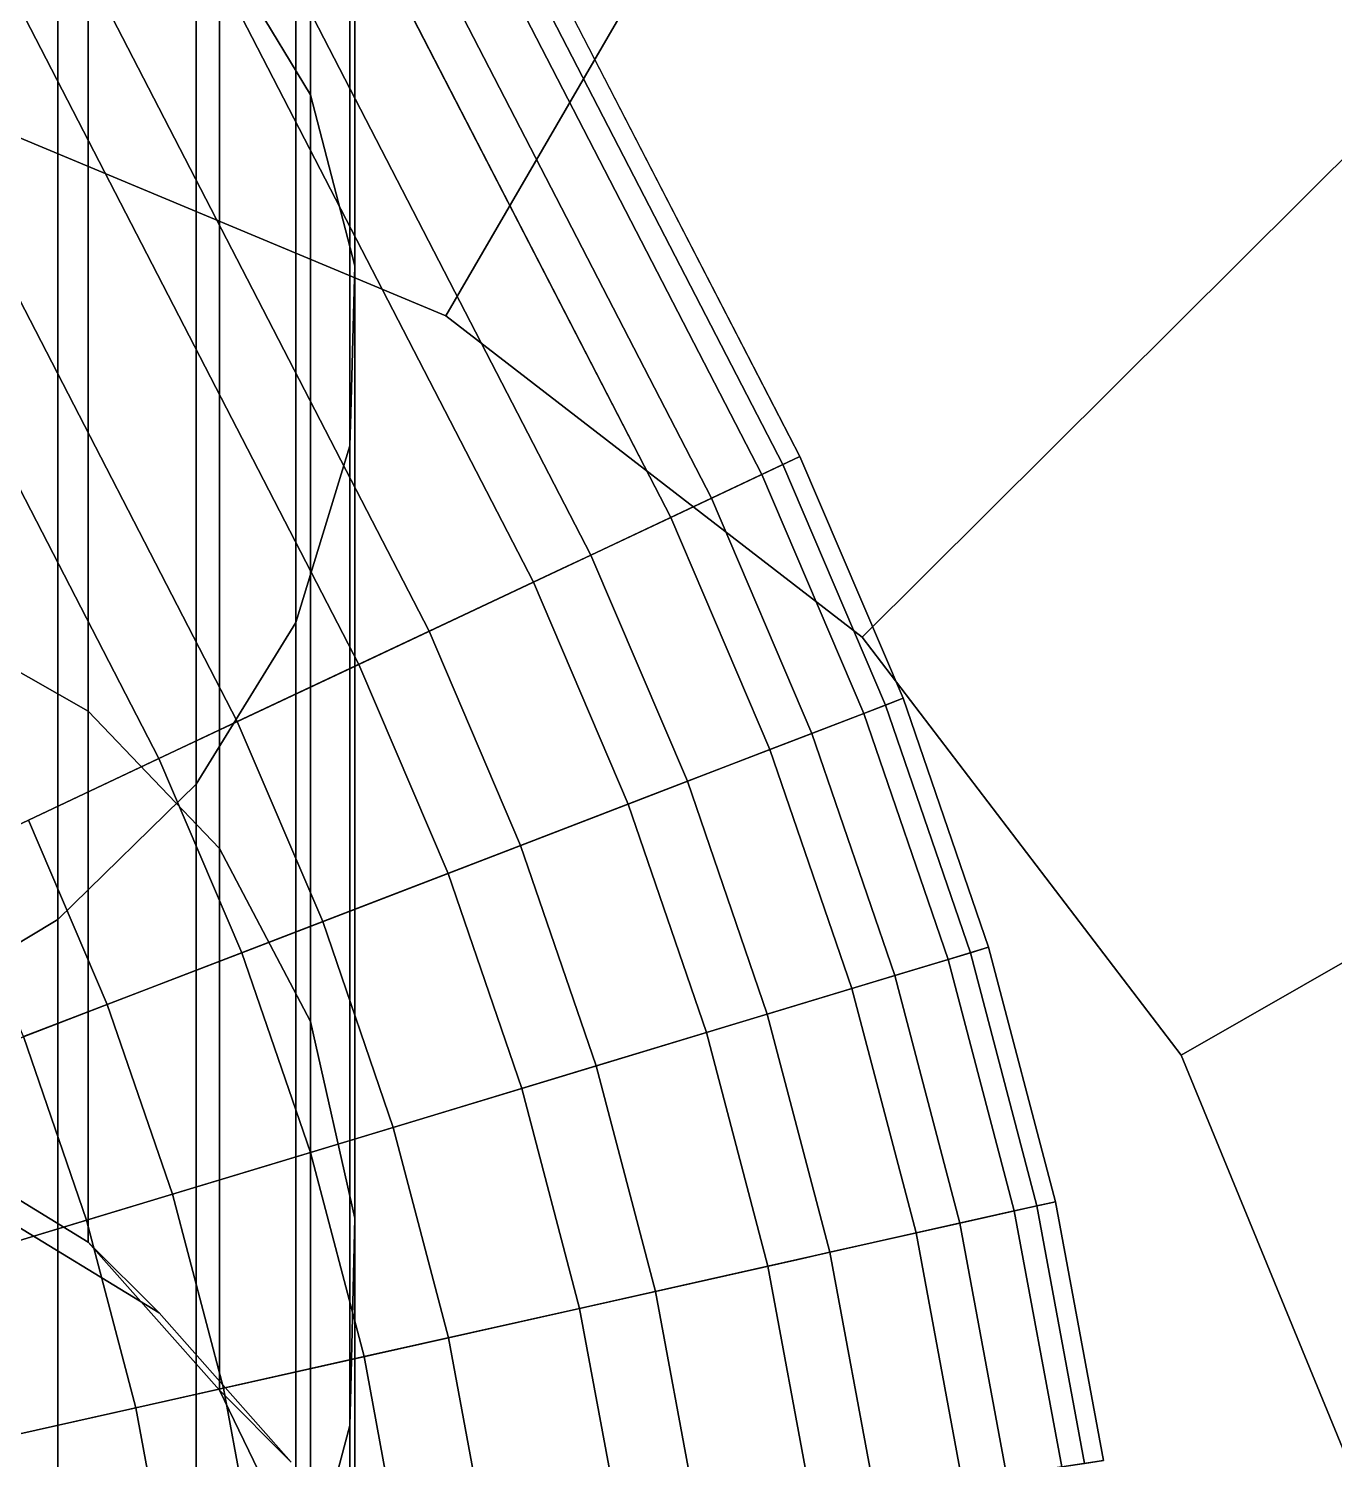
# Model space of a CAD drawing. Header units: metres. Extents: x -6.68 to -1.02, y 9.96 to 15.61.
# Drawn here: x -3.6308 to -3.2237, y 12.9566 to 13.4026 of the extents above; entities that cross this region are included whole.
import ezdxf

# ---------------------------------------------------------------- set-up
doc = ezdxf.new("R2010")
doc.units = ezdxf.units.M

msp = doc.modelspace()

# ---------------------------------------------------------------- linework, layer by layer
at = {"layer": '[Color_000]'}
for points, invisible_edges in [([(-3.54296, 13.76791, -5.94856), (-3.57132, 13.42881, -5.52185), (-3.54296, 13.38199, -5.55875)], 1), ([(-3.54296, 13.38199, -5.55875), (-3.52908, 13.72538, -6.00142), (-3.54296, 13.76791, -5.94856)], 1), ([(-3.52908, 13.72538, -6.00142), (-3.54296, 13.38199, -5.55875), (-3.52908, 13.3287, -5.60075)], 1), ([(-3.52908, 13.3287, -5.60075), (-3.53064, 13.68059, -6.05709), (-3.52908, 13.72538, -6.00142)], 3), ([(-3.53064, 13.27258, -5.64498), (-3.54751, 13.6366, -6.11178), (-3.53064, 13.68059, -6.05709)], 1), ([(-3.53064, 13.68059, -6.05709), (-3.53035, 13.28277, -5.63695), (-3.53064, 13.27258, -5.64498)], 1), ([(-3.53035, 13.28277, -5.63695), (-3.53064, 13.68059, -6.05709), (-3.52908, 13.3287, -5.60075)], 3), ([(-3.54751, 13.21746, -5.68843), (-3.57856, 13.59639, -6.16176), (-3.54751, 13.6366, -6.11178)], 1), ([(-3.54751, 13.6366, -6.11178), (-3.53064, 13.27258, -5.64498), (-3.54751, 13.21746, -5.68843)], 1), ([(-3.57856, 13.16708, -5.72813), (-3.62167, 13.56271, -6.20362), (-3.57856, 13.59639, -6.16176)], 1), ([(-3.57856, 13.59639, -6.16176), (-3.54751, 13.21746, -5.68843), (-3.57856, 13.16708, -5.72813)], 1), ([(-3.62167, 13.12489, -5.76139), (-3.67389, 13.53786, -6.2345), (-3.62167, 13.56271, -6.20362)], 1), ([(-3.62167, 13.56271, -6.20362), (-3.57856, 13.16708, -5.72813), (-3.62167, 13.12489, -5.76139)], 1), ([(-3.39034, 13.26923, -10.1785), (-3.54923, 13.54832, -10.10659), (-3.53815, 13.55552, -10.1785)], 1), ([(-3.54314, 13.55228, -10.25135), (-3.39034, 13.26923, -10.1785), (-3.53815, 13.55552, -10.1785)], 1), ([(-3.56384, 13.53883, -10.32019), (-3.39569, 13.26671, -10.25135), (-3.54314, 13.55228, -10.25135)], 1), ([(-3.39034, 13.26923, -10.1785), (-3.54314, 13.55228, -10.25135), (-3.39569, 13.26671, -10.25135)], 1), ([(-3.40224, 13.26362, -10.10659), (-3.57561, 13.53118, -10.04054), (-3.54923, 13.54832, -10.10659)], 1), ([(-3.54923, 13.54832, -10.10659), (-3.39034, 13.26923, -10.1785), (-3.40224, 13.26362, -10.10659)], 1), ([(-3.67389, 13.53786, -6.2345), (-3.62167, 13.12489, -5.76139), (-3.67389, 13.09375, -5.78592)], 1), ([(-3.59886, 13.51609, -10.38033), (-3.41793, 13.25623, -10.32019), (-3.56384, 13.53883, -10.32019)], 1), ([(-3.39569, 13.26671, -10.25135), (-3.56384, 13.53883, -10.32019), (-3.41793, 13.25623, -10.32019)], 1), ([(-3.43058, 13.25027, -10.04054), (-3.61551, 13.50527, -9.98485), (-3.57561, 13.53118, -10.04054)], 1), ([(-3.57561, 13.53118, -10.04054), (-3.40224, 13.26362, -10.10659), (-3.43058, 13.25027, -10.04054)], 1), ([(-3.60737, 13.51055, -10.38892), (-3.50597, 13.21476, -10.42767), (-3.59886, 13.51609, -10.38033)], 3), ([(-3.41793, 13.25623, -10.32019), (-3.59886, 13.51609, -10.38033), (-3.45555, 13.23851, -10.38033)], 1), ([(-3.59886, 13.51609, -10.38033), (-3.50597, 13.21476, -10.42767), (-3.45555, 13.23851, -10.38033)], 3), ([(-3.50597, 13.21476, -10.42767), (-3.60737, 13.51055, -10.38892), (-3.6458, 13.4856, -10.42767)], 1), ([(-3.61551, 13.50527, -9.98485), (-3.52787, 13.20444, -9.9433), (-3.66619, 13.47235, -9.9433)], 1), ([(-3.52787, 13.20444, -9.9433), (-3.61551, 13.50527, -9.98485), (-3.47343, 13.23009, -9.98485)], 1), ([(-3.61551, 13.50527, -9.98485), (-3.43058, 13.25027, -10.04054), (-3.47343, 13.23009, -9.98485)], 1), ([(-3.6629, 13.49097, -5.47286), (-3.61223, 13.18983, -5.04672), (-3.61223, 13.46598, -5.49255)], 1), ([(-3.61223, 13.18983, -5.04672), (-3.6629, 13.49097, -5.47286), (-3.6629, 13.21859, -5.03312)], 1), ([(-3.56576, 13.18659, -10.45897), (-3.6458, 13.4856, -10.42767), (-3.70146, 13.44944, -10.45897)], 1), ([(-3.6458, 13.4856, -10.42767), (-3.56576, 13.18659, -10.45897), (-3.50597, 13.21476, -10.42767)], 1), ([(-3.66619, 13.47235, -9.9433), (-3.59019, 13.17509, -9.91873), (-3.72421, 13.43466, -9.91873)], 1), ([(-3.59019, 13.17509, -9.91873), (-3.66619, 13.47235, -9.9433), (-3.52787, 13.20444, -9.9433)], 1), ([(-3.61223, 13.18983, -5.04672), (-3.57132, 13.42881, -5.52185), (-3.61223, 13.46598, -5.49255)], 1), ([(-3.70146, 13.44944, -10.45897), (-3.63085, 13.15593, -10.47212), (-3.56576, 13.18659, -10.45897)], 1), ([(-3.65614, 13.14402, -9.91282), (-3.72421, 13.43466, -9.91873), (-3.59019, 13.17509, -9.91873)], 1), ([(-3.57132, 13.42881, -5.52185), (-3.61223, 13.18983, -5.04672), (-3.57132, 13.14705, -5.06694)], 1), ([(-3.57132, 13.14705, -5.06694), (-3.54296, 13.38199, -5.55875), (-3.57132, 13.42881, -5.52185)], 1), ([(-3.54296, 13.38199, -5.55875), (-3.57132, 13.14705, -5.06694), (-3.54296, 13.09315, -5.09243)], 1), ([(-3.54296, 13.09315, -5.09243), (-3.52908, 13.3287, -5.60075), (-3.54296, 13.38199, -5.55875)], 1), ([(-3.65509, 12.16288, 1.2), (-3.652, 13.3762, 1.2), (-3.54995, 12.20612, 1.2)], 3), ([(-3.54995, 12.20612, 1.2), (-3.652, 13.3762, 1.2), (-3.50068, 13.31307, 1.2)], 13), ([(-3.52908, 13.3287, -5.60075), (-3.54296, 13.09315, -5.09243), (-3.52908, 13.03181, -5.12143)], 1), ([(-3.52908, 13.03181, -5.12143), (-3.53035, 13.28277, -5.63695), (-3.52908, 13.3287, -5.60075)], 1), ([(-3.54995, 12.20612, 1.2), (-3.50068, 13.31307, 1.2), (-3.50345, 12.22524, 1.2)], 3), ([(-3.50345, 12.22524, 1.2), (-3.50068, 13.31307, 1.2), (-3.37313, 12.32472, 1.2)], 3), ([(-3.37313, 12.32472, 1.2), (-3.50068, 13.31307, 1.2), (-3.37086, 13.21293, 1.2)], 13), ([(-3.52908, 13.03181, -5.12143), (-3.53064, 13.27258, -5.64498), (-3.53035, 13.28277, -5.63695)], 13), ([(-3.53064, 12.96721, -5.15197), (-3.54751, 13.21746, -5.68843), (-3.53064, 13.27258, -5.64498)], 1), ([(-3.53064, 13.27258, -5.64498), (-3.53035, 12.97894, -5.14643), (-3.53064, 12.96721, -5.15197)], 1), ([(-3.53035, 12.97894, -5.14643), (-3.53064, 13.27258, -5.64498), (-3.52908, 13.03181, -5.12143)], 3), ([(-3.35814, 13.19388, -10.1785), (-3.40224, 13.26362, -10.10659), (-3.39034, 13.26923, -10.1785)], 1), ([(-3.39569, 13.26671, -10.25135), (-3.35814, 13.19388, -10.1785), (-3.39034, 13.26923, -10.1785)], 1), ([(-3.41793, 13.25623, -10.32019), (-3.36366, 13.19175, -10.25135), (-3.39569, 13.26671, -10.25135)], 1), ([(-3.35814, 13.19388, -10.1785), (-3.39569, 13.26671, -10.25135), (-3.36366, 13.19175, -10.25135)], 1), ([(-3.37042, 13.18915, -10.10659), (-3.43058, 13.25027, -10.04054), (-3.40224, 13.26362, -10.10659)], 1), ([(-3.40224, 13.26362, -10.10659), (-3.35814, 13.19388, -10.1785), (-3.37042, 13.18915, -10.10659)], 1), ([(-3.45555, 13.23851, -10.38033), (-3.38661, 13.18293, -10.32019), (-3.41793, 13.25623, -10.32019)], 1), ([(-3.36366, 13.19175, -10.25135), (-3.41793, 13.25623, -10.32019), (-3.38661, 13.18293, -10.32019)], 1), ([(-3.39966, 13.17791, -10.04054), (-3.47343, 13.23009, -9.98485), (-3.43058, 13.25027, -10.04054)], 1), ([(-3.43058, 13.25027, -10.04054), (-3.37042, 13.18915, -10.10659), (-3.39966, 13.17791, -10.04054)], 1), ([(-3.45555, 13.23851, -10.38033), (-3.50597, 13.21476, -10.42767), (-3.4647, 13.2342, -10.38892)], 1), ([(-3.4647, 13.2342, -10.38892), (-3.43485, 13.16437, -10.38892), (-3.45555, 13.23851, -10.38033)], 3), ([(-3.45555, 13.23851, -10.38033), (-3.43485, 13.16437, -10.38892), (-3.42541, 13.168, -10.38033)], 1), ([(-3.38661, 13.18293, -10.32019), (-3.45555, 13.23851, -10.38033), (-3.42541, 13.168, -10.38033)], 1), ([(-3.47743, 13.148, -10.42767), (-3.4647, 13.2342, -10.38892), (-3.50597, 13.21476, -10.42767)], 1), ([(-3.4647, 13.2342, -10.38892), (-3.47743, 13.148, -10.42767), (-3.43485, 13.16437, -10.38892)], 13), ([(-3.47343, 13.23009, -9.98485), (-3.50003, 13.1393, -9.9433), (-3.52787, 13.20444, -9.9433)], 1), ([(-3.50003, 13.1393, -9.9433), (-3.47343, 13.23009, -9.98485), (-3.44387, 13.16091, -9.98485)], 1), ([(-3.47343, 13.23009, -9.98485), (-3.39966, 13.17791, -10.04054), (-3.44387, 13.16091, -9.98485)], 1), ([(-3.6629, 13.21859, -5.03312), (-3.61223, 13.02438, -4.56169), (-3.61223, 13.18983, -5.04672)], 1), ([(-3.61223, 13.02438, -4.56169), (-3.6629, 13.21859, -5.03312), (-3.6629, 13.05525, -4.55426)], 1), ([(-3.54751, 12.90376, -5.18197), (-3.57856, 13.16708, -5.72813), (-3.54751, 13.21746, -5.68843)], 1), ([(-3.54751, 13.21746, -5.68843), (-3.53064, 12.96721, -5.15197), (-3.54751, 12.90376, -5.18197)], 1), ([(-3.53912, 13.12427, -10.45897), (-3.50597, 13.21476, -10.42767), (-3.56576, 13.18659, -10.45897)], 1), ([(-3.50597, 13.21476, -10.42767), (-3.53912, 13.12427, -10.45897), (-3.47743, 13.148, -10.42767)], 1), ([(-3.37313, 12.32472, 1.2), (-3.37086, 13.21293, 1.2), (-3.27298, 12.45454, 1.2)], 3), ([(-3.27298, 12.45454, 1.2), (-3.37086, 13.21293, 1.2), (-3.27139, 13.0826, 1.2)], 13), ([(-3.52787, 13.20444, -9.9433), (-3.56433, 13.11457, -9.91873), (-3.59019, 13.17509, -9.91873)], 1), ([(-3.56433, 13.11457, -9.91873), (-3.52787, 13.20444, -9.9433), (-3.50003, 13.1393, -9.9433)], 1), ([(-3.33152, 13.11627, -10.1785), (-3.37042, 13.18915, -10.10659), (-3.35814, 13.19388, -10.1785)], 1), ([(-3.36366, 13.19175, -10.25135), (-3.33152, 13.11627, -10.1785), (-3.35814, 13.19388, -10.1785)], 1), ([(-3.61223, 13.02438, -4.56169), (-3.57132, 13.14705, -5.06694), (-3.61223, 13.18983, -5.04672)], 1), ([(-3.34411, 13.11246, -10.10659), (-3.39966, 13.17791, -10.04054), (-3.37042, 13.18915, -10.10659)], 1), ([(-3.38661, 13.18293, -10.32019), (-3.33718, 13.11456, -10.25135), (-3.36366, 13.19175, -10.25135)], 1), ([(-3.37042, 13.18915, -10.10659), (-3.33152, 13.11627, -10.1785), (-3.34411, 13.11246, -10.10659)], 1), ([(-3.33152, 13.11627, -10.1785), (-3.36366, 13.19175, -10.25135), (-3.33718, 13.11456, -10.25135)], 1), ([(-3.60628, 13.09844, -10.47212), (-3.56576, 13.18659, -10.45897), (-3.63085, 13.15593, -10.47212)], 1), ([(-3.56576, 13.18659, -10.45897), (-3.60628, 13.09844, -10.47212), (-3.53912, 13.12427, -10.45897)], 1), ([(-3.42541, 13.168, -10.38033), (-3.36071, 13.10744, -10.32019), (-3.38661, 13.18293, -10.32019)], 1), ([(-3.33718, 13.11456, -10.25135), (-3.38661, 13.18293, -10.32019), (-3.36071, 13.10744, -10.32019)], 1), ([(-3.59019, 13.17509, -9.91873), (-3.63238, 13.0884, -9.91282), (-3.65614, 13.14402, -9.91282)], 1), ([(-3.63238, 13.0884, -9.91282), (-3.59019, 13.17509, -9.91873), (-3.56433, 13.11457, -9.91873)], 1), ([(-3.3741, 13.10339, -10.04054), (-3.44387, 13.16091, -9.98485), (-3.39966, 13.17791, -10.04054)], 1), ([(-3.39966, 13.17791, -10.04054), (-3.34411, 13.11246, -10.10659), (-3.3741, 13.10339, -10.04054)], 1), ([(-3.57856, 12.84577, -5.20939), (-3.62167, 13.12489, -5.76139), (-3.57856, 13.16708, -5.72813)], 1), ([(-3.57856, 13.16708, -5.72813), (-3.54751, 12.90376, -5.18197), (-3.57856, 12.84577, -5.20939)], 1), ([(-3.43485, 13.16437, -10.38892), (-3.41019, 13.09247, -10.38892), (-3.42541, 13.168, -10.38033)], 3), ([(-3.36071, 13.10744, -10.32019), (-3.42541, 13.168, -10.38033), (-3.40051, 13.0954, -10.38033)], 1), ([(-3.42541, 13.168, -10.38033), (-3.41019, 13.09247, -10.38892), (-3.40051, 13.0954, -10.38033)], 1), ([(-3.45386, 13.07927, -10.42767), (-3.43485, 13.16437, -10.38892), (-3.47743, 13.148, -10.42767)], 1), ([(-3.43485, 13.16437, -10.38892), (-3.45386, 13.07927, -10.42767), (-3.41019, 13.09247, -10.38892)], 13), ([(-3.44387, 13.16091, -9.98485), (-3.47704, 13.07226, -9.9433), (-3.50003, 13.1393, -9.9433)], 1), ([(-3.47704, 13.07226, -9.9433), (-3.44387, 13.16091, -9.98485), (-3.41943, 13.08968, -9.98485)], 1), ([(-3.44387, 13.16091, -9.98485), (-3.3741, 13.10339, -10.04054), (-3.41943, 13.08968, -9.98485)], 1), ([(-3.63085, 13.15593, -10.47212), (-3.67432, 13.07227, -10.46621), (-3.60628, 13.09844, -10.47212)], 1), ([(-3.51712, 13.06013, -10.45897), (-3.47743, 13.148, -10.42767), (-3.53912, 13.12427, -10.45897)], 1), ([(-3.47743, 13.148, -10.42767), (-3.51712, 13.06013, -10.45897), (-3.45386, 13.07927, -10.42767)], 1), ([(-3.57132, 13.14705, -5.06694), (-3.61223, 13.02438, -4.56169), (-3.57132, 12.97815, -4.57182)], 1), ([(-3.57132, 12.97815, -4.57182), (-3.54296, 13.09315, -5.09243), (-3.57132, 13.14705, -5.06694)], 1), ([(-3.50003, 13.1393, -9.9433), (-3.54297, 13.05231, -9.91873), (-3.56433, 13.11457, -9.91873)], 1), ([(-3.54297, 13.05231, -9.91873), (-3.50003, 13.1393, -9.9433), (-3.47704, 13.07226, -9.9433)], 1), ([(-3.62167, 13.12489, -5.76139), (-3.67389, 12.76136, -5.24929), (-3.67389, 13.09375, -5.78592)], 1), ([(-3.67389, 12.76136, -5.24929), (-3.62167, 13.12489, -5.76139), (-3.62167, 12.7972, -5.23235)], 1), ([(-3.62167, 13.12489, -5.76139), (-3.57856, 12.84577, -5.20939), (-3.62167, 12.7972, -5.23235)], 1), ([(-3.58599, 13.0393, -10.47212), (-3.53912, 13.12427, -10.45897), (-3.60628, 13.09844, -10.47212)], 1), ([(-3.53912, 13.12427, -10.45897), (-3.58599, 13.0393, -10.47212), (-3.51712, 13.06013, -10.45897)], 1), ([(-3.56433, 13.11457, -9.91873), (-3.61276, 13.0312, -9.91282), (-3.63238, 13.0884, -9.91282)], 1), ([(-3.61276, 13.0312, -9.91282), (-3.56433, 13.11457, -9.91873), (-3.54297, 13.05231, -9.91873)], 1), ([(-3.3235, 13.03405, -10.10659), (-3.3741, 13.10339, -10.04054), (-3.34411, 13.11246, -10.10659)], 1), ([(-3.36071, 13.10744, -10.32019), (-3.31644, 13.03563, -10.25135), (-3.33718, 13.11456, -10.25135)], 1), ([(-3.31066, 13.03692, -10.1785), (-3.34411, 13.11246, -10.10659), (-3.33152, 13.11627, -10.1785)], 1), ([(-3.34411, 13.11246, -10.10659), (-3.31066, 13.03692, -10.1785), (-3.3235, 13.03405, -10.10659)], 1), ([(-3.33718, 13.11456, -10.25135), (-3.31066, 13.03692, -10.1785), (-3.33152, 13.11627, -10.1785)], 1), ([(-3.31066, 13.03692, -10.1785), (-3.33718, 13.11456, -10.25135), (-3.31644, 13.03563, -10.25135)], 1), ([(-3.35407, 13.0272, -10.04054), (-3.41943, 13.08968, -9.98485), (-3.3741, 13.10339, -10.04054)], 1), ([(-3.40051, 13.0954, -10.38033), (-3.34043, 13.03026, -10.32019), (-3.36071, 13.10744, -10.32019)], 1), ([(-3.3741, 13.10339, -10.04054), (-3.3235, 13.03405, -10.10659), (-3.35407, 13.0272, -10.04054)], 1), ([(-3.31644, 13.03563, -10.25135), (-3.36071, 13.10744, -10.32019), (-3.34043, 13.03026, -10.32019)], 1), ([(-3.65577, 13.01819, -10.46621), (-3.60628, 13.09844, -10.47212), (-3.67432, 13.07227, -10.46621)], 1), ([(-3.60628, 13.09844, -10.47212), (-3.65577, 13.01819, -10.46621), (-3.58599, 13.0393, -10.47212)], 1), ([(-3.41019, 13.09247, -10.38892), (-3.39087, 13.01896, -10.38892), (-3.40051, 13.0954, -10.38033)], 3), ([(-3.34043, 13.03026, -10.32019), (-3.40051, 13.0954, -10.38033), (-3.381, 13.02117, -10.38033)], 1), ([(-3.40051, 13.0954, -10.38033), (-3.39087, 13.01896, -10.38892), (-3.381, 13.02117, -10.38033)], 1), ([(-3.54296, 13.09315, -5.09243), (-3.57132, 12.97815, -4.57182), (-3.54296, 12.91971, -4.58398)], 1), ([(-3.54296, 12.91971, -4.58398), (-3.52908, 13.03181, -5.12143), (-3.54296, 13.09315, -5.09243)], 1), ([(-3.43539, 13.00899, -10.42767), (-3.41019, 13.09247, -10.38892), (-3.45386, 13.07927, -10.42767)], 1), ([(-3.41019, 13.09247, -10.38892), (-3.43539, 13.00899, -10.42767), (-3.39087, 13.01896, -10.38892)], 13), ([(-3.68163, 13.01037, -9.92596), (-3.63238, 13.0884, -9.91282), (-3.61276, 13.0312, -9.91282)], 1), ([(-3.41943, 13.08968, -9.98485), (-3.45902, 13.0037, -9.9433), (-3.47704, 13.07226, -9.9433)], 1), ([(-3.45902, 13.0037, -9.9433), (-3.41943, 13.08968, -9.98485), (-3.40029, 13.01685, -9.98485)], 1), ([(-3.41943, 13.08968, -9.98485), (-3.35407, 13.0272, -10.04054), (-3.40029, 13.01685, -9.98485)], 1), ([(-3.27298, 12.45454, 1.2), (-3.27139, 13.0826, 1.2), (-3.20986, 12.60586, 1.2)], 3), ([(-3.20986, 12.60586, 1.2), (-3.27139, 13.0826, 1.2), (-3.20903, 12.93096, 1.2)], 13), ([(-3.49989, 12.99455, -10.45897), (-3.45386, 13.07927, -10.42767), (-3.51712, 13.06013, -10.45897)], 1), ([(-3.45386, 13.07927, -10.42767), (-3.49989, 12.99455, -10.45897), (-3.43539, 13.00899, -10.42767)], 1), ([(-3.47704, 13.07226, -9.9433), (-3.52624, 12.98865, -9.91873), (-3.54297, 13.05231, -9.91873)], 1), ([(-3.52624, 12.98865, -9.91873), (-3.47704, 13.07226, -9.9433), (-3.45902, 13.0037, -9.9433)], 1), ([(-3.5701, 12.97883, -10.47212), (-3.51712, 13.06013, -10.45897), (-3.58599, 13.0393, -10.47212)], 1), ([(-3.51712, 13.06013, -10.45897), (-3.5701, 12.97883, -10.47212), (-3.49989, 12.99455, -10.45897)], 1), ([(-3.54297, 13.05231, -9.91873), (-3.59738, 12.97272, -9.91282), (-3.61276, 13.0312, -9.91282)], 1), ([(-3.59738, 12.97272, -9.91282), (-3.54297, 13.05231, -9.91873), (-3.52624, 12.98865, -9.91873)], 1), ([(-3.64124, 12.96289, -10.46621), (-3.58599, 13.0393, -10.47212), (-3.65577, 13.01819, -10.46621)], 1), ([(-3.58599, 13.0393, -10.47212), (-3.64124, 12.96289, -10.46621), (-3.5701, 12.97883, -10.47212)], 1), ([(-3.29569, 12.95626, -10.1785), (-3.3235, 13.03405, -10.10659), (-3.31066, 13.03692, -10.1785)], 1), ([(-3.31644, 13.03563, -10.25135), (-3.29569, 12.95626, -10.1785), (-3.31066, 13.03692, -10.1785)], 1), ([(-3.3087, 12.95433, -10.10659), (-3.35407, 13.0272, -10.04054), (-3.3235, 13.03405, -10.10659)], 1), ([(-3.34043, 13.03026, -10.32019), (-3.30154, 12.95539, -10.25135), (-3.31644, 13.03563, -10.25135)], 1), ([(-3.3235, 13.03405, -10.10659), (-3.29569, 12.95626, -10.1785), (-3.3087, 12.95433, -10.10659)], 1), ([(-3.29569, 12.95626, -10.1785), (-3.31644, 13.03563, -10.25135), (-3.30154, 12.95539, -10.25135)], 1), ([(-3.61276, 13.0312, -9.91282), (-3.6676, 12.95699, -9.92596), (-3.68163, 13.01037, -9.92596)], 1), ([(-3.6676, 12.95699, -9.92596), (-3.61276, 13.0312, -9.91282), (-3.59738, 12.97272, -9.91282)], 1), ([(-3.52908, 13.03181, -5.12143), (-3.54296, 12.91971, -4.58398), (-3.52908, 12.85303, -4.59733)], 1), ([(-3.52908, 12.85303, -4.59733), (-3.53064, 12.96721, -5.15197), (-3.52908, 13.03181, -5.12143)], 3), ([(-3.52908, 13.03181, -5.12143), (-3.53064, 12.96721, -5.15197), (-3.53035, 12.97894, -5.14643)], 1), ([(-3.381, 13.02117, -10.38033), (-3.32586, 12.95179, -10.32019), (-3.34043, 13.03026, -10.32019)], 1), ([(-3.30154, 12.95539, -10.25135), (-3.34043, 13.03026, -10.32019), (-3.32586, 12.95179, -10.32019)], 1), ([(-3.59014, 13.0023, -4.15965), (-3.57132, 12.97815, -4.57182), (-3.61223, 13.02438, -4.56169)], 1), ([(-3.33969, 12.94975, -10.04054), (-3.40029, 13.01685, -9.98485), (-3.35407, 13.0272, -10.04054)], 1), ([(-3.35407, 13.0272, -10.04054), (-3.3087, 12.95433, -10.10659), (-3.33969, 12.94975, -10.04054)], 1), ([(-3.42212, 12.93755, -10.42767), (-3.39087, 13.01896, -10.38892), (-3.43539, 13.00899, -10.42767)], 1), ([(-3.39087, 13.01896, -10.38892), (-3.42212, 12.93755, -10.42767), (-3.37699, 12.94423, -10.38892)], 13), ([(-3.39087, 13.01896, -10.38892), (-3.37699, 12.94423, -10.38892), (-3.381, 13.02117, -10.38033)], 3), ([(-3.381, 13.02117, -10.38033), (-3.37699, 12.94423, -10.38892), (-3.36699, 12.94571, -10.38033)], 1), ([(-3.32586, 12.95179, -10.32019), (-3.381, 13.02117, -10.38033), (-3.36699, 12.94571, -10.38033)], 1), ([(-3.40029, 13.01685, -9.98485), (-3.44608, 12.93401, -9.9433), (-3.45902, 13.0037, -9.9433)], 1), ([(-3.44608, 12.93401, -9.9433), (-3.40029, 13.01685, -9.98485), (-3.38655, 12.94281, -9.98485)], 1), ([(-3.40029, 13.01685, -9.98485), (-3.33969, 12.94975, -10.04054), (-3.38655, 12.94281, -9.98485)], 1), ([(-3.48751, 12.92788, -10.45897), (-3.43539, 13.00899, -10.42767), (-3.49989, 12.99455, -10.45897)], 1), ([(-3.43539, 13.00899, -10.42767), (-3.48751, 12.92788, -10.45897), (-3.42212, 12.93755, -10.42767)], 1), ([(-3.57132, 12.97815, -4.57182), (-3.59014, 13.0023, -4.15965), (-3.54894, 12.95577, -4.16447)], 1), ([(-3.45902, 13.0037, -9.9433), (-3.51422, 12.92393, -9.91873), (-3.52624, 12.98865, -9.91873)], 1), ([(-3.51422, 12.92393, -9.91873), (-3.45902, 13.0037, -9.9433), (-3.44608, 12.93401, -9.9433)], 1), ([(-3.55868, 12.91735, -10.47212), (-3.49989, 12.99455, -10.45897), (-3.5701, 12.97883, -10.47212)], 1), ([(-3.49989, 12.99455, -10.45897), (-3.55868, 12.91735, -10.47212), (-3.48751, 12.92788, -10.45897)], 1), ([(-3.52624, 12.98865, -9.91873), (-3.58634, 12.91326, -9.91282), (-3.59738, 12.97272, -9.91282)], 1), ([(-3.58634, 12.91326, -9.91282), (-3.52624, 12.98865, -9.91873), (-3.51422, 12.92393, -9.91873)], 1), ([(-3.6308, 12.90668, -10.46621), (-3.5701, 12.97883, -10.47212), (-3.64124, 12.96289, -10.46621)], 1), ([(-3.5701, 12.97883, -10.47212), (-3.6308, 12.90668, -10.46621), (-3.55868, 12.91735, -10.47212)], 1), ([(-3.54894, 12.95577, -4.16447), (-3.54296, 12.91971, -4.58398), (-3.57132, 12.97815, -4.57182)], 1), ([(-3.59738, 12.97272, -9.91282), (-3.65752, 12.90273, -9.92596), (-3.6676, 12.95699, -9.92596)], 1), ([(-3.65752, 12.90273, -9.92596), (-3.59738, 12.97272, -9.91282), (-3.58634, 12.91326, -9.91282)], 1), ([(-3.53064, 12.78267, -4.61095), (-3.54751, 12.90376, -5.18197), (-3.53064, 12.96721, -5.15197)], 1), ([(-3.53064, 12.96721, -5.15197), (-3.53035, 12.79544, -4.60848), (-3.53064, 12.78267, -4.61095)], 1), ([(-3.53035, 12.79544, -4.60848), (-3.53064, 12.96721, -5.15197), (-3.52908, 12.85303, -4.59733)], 3), ([(-3.64124, 12.96289, -10.46621), (-3.69895, 12.8966, -10.44164), (-3.6308, 12.90668, -10.46621)], 1)]:
    msp.add_3dface(points, dxfattribs=dict(at, invisible_edges=invisible_edges))
at = {"layer": '[Metal_Corrogated_Shiny]'}
for points, invisible_edges in [([(-3.71597, 12.70592, -4.16), (-3.73313, 14.52564, -4.16), (-3.28155, 14.44434, -4.16)], 13), ([(-3.71597, 12.70592, -4.16), (-3.28155, 14.44434, -4.16), (-3.6435, 12.71546, -4.16)], 3), ([(-3.6435, 12.71546, -4.16), (-3.28155, 14.44434, -4.16), (-3.57103, 12.70592, -4.16)], 3), ([(-3.57103, 12.70592, -4.16), (-3.28155, 14.44434, -4.16), (-3.5035, 12.67795, -4.16)], 3), ([(-3.5035, 12.67795, -4.16), (-3.28155, 14.44434, -4.16), (-3.44551, 12.63345, -4.16)], 3), ([(-3.44551, 12.63345, -4.16), (-3.28155, 14.44434, -4.16), (-3.40101, 12.57546, -4.16)], 3), ([(-3.40101, 12.57546, -4.16), (-3.28155, 14.44434, -4.16), (-3.37304, 12.50793, -4.16)], 3), ([(-3.37304, 12.50793, -4.16), (-3.28155, 14.44434, -4.16), (-3.3635, 12.43546, -4.16)], 3), ([(-3.01011, 11.208, -4.16), (-3.3635, 12.43546, -4.16), (-3.28155, 14.44434, -4.16)], 15), ([(-3.01011, 11.208, -4.16), (-3.28155, 14.44434, -4.16), (-2.8664, 14.24894, -4.16)], 13), ([(-3.652, 13.3762, 1.2), (-3.81296, 14.00107, 0.51), (-3.49444, 13.95831, 0.51)], 1), ([(-3.49444, 13.95831, 0.51), (-3.50068, 13.31307, 1.2), (-3.652, 13.3762, 1.2)], 1), ([(-3.50068, 13.31307, 1.2), (-3.49444, 13.95831, 0.51), (-3.19783, 13.83456, 0.51)], 1), ([(-3.19783, 13.83456, 0.51), (-3.37086, 13.21293, 1.2), (-3.50068, 13.31307, 1.2)], 1), ([(-3.37086, 13.21293, 1.2), (-3.19783, 13.83456, 0.51), (-2.94335, 13.63827, 0.51)], 1), ([(-2.94335, 13.63827, 0.51), (-3.27139, 13.0826, 1.2), (-3.37086, 13.21293, 1.2)], 1), ([(-3.27139, 13.0826, 1.2), (-2.94335, 13.63827, 0.51), (-2.74836, 13.3828, 0.51)], 1), ([(-2.62612, 13.08556, 0.51), (-3.27139, 13.0826, 1.2), (-2.74836, 13.3828, 0.51)], 1), ([(-3.27139, 13.0826, 1.2), (-2.62612, 13.08556, 0.51), (-3.20903, 12.93096, 1.2)], 1), ([(-3.6629, 13.05525, -4.55426), (-3.59014, 13.0023, -4.15965), (-3.61223, 13.02438, -4.56169)], 1), ([(-3.59014, 13.0023, -4.15965), (-3.6629, 13.05525, -4.55426), (-3.64097, 13.03332, -4.15515)], 1), ([(-3.64097, 13.03332, -4.15515), (-3.64816, 12.53145, -4.18233), (-3.59631, 12.57133, -4.18299)], 13), ([(-3.64097, 13.03332, -4.15515), (-3.59631, 12.57133, -4.18299), (-3.59014, 13.0023, -4.15965)], 3), ([(-3.59014, 13.0023, -4.15965), (-3.59631, 12.57133, -4.18299), (-3.55367, 12.62509, -4.18238)], 13), ([(-3.59014, 13.0023, -4.15965), (-3.55367, 12.62509, -4.18238), (-3.54894, 12.95577, -4.16447)], 3)]:
    msp.add_3dface(points, dxfattribs=dict(at, invisible_edges=invisible_edges))

doc.saveas('drawing.dxf')
